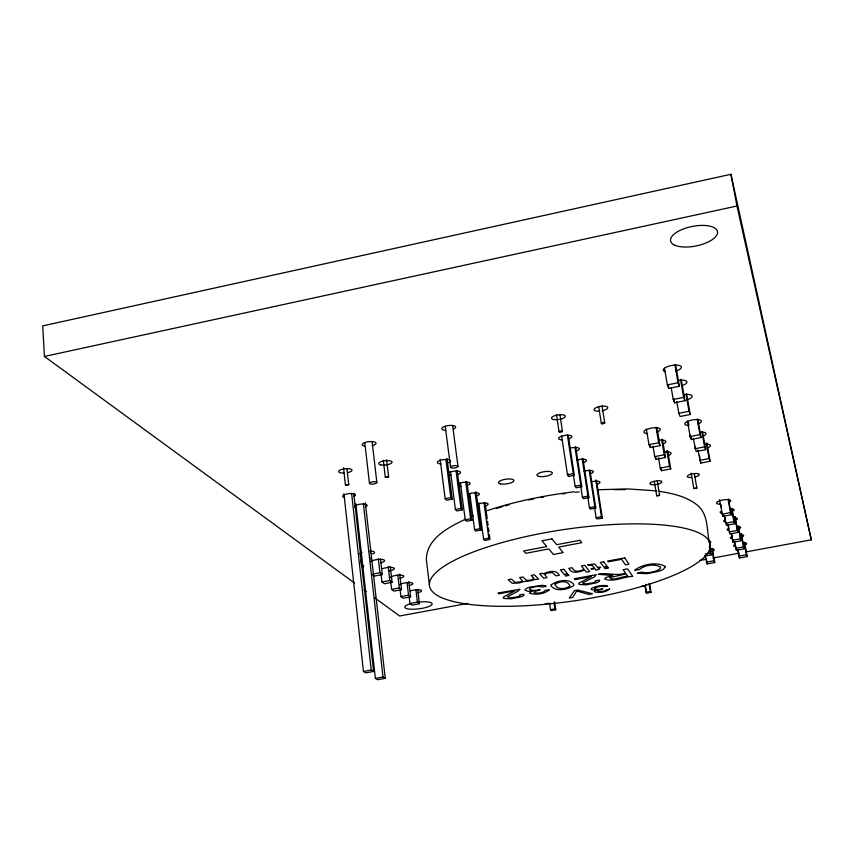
<?xml version="1.0" encoding="UTF-8"?>
<svg xmlns="http://www.w3.org/2000/svg" width="854" height="854" viewBox="0 0 854 854"><rect width="100%" height="100%" fill="white"/><g stroke="black" fill="none" stroke-linecap="round" stroke-linejoin="round"><path stroke-width="1.28" d="M693.864 488.595L696.832 488.029L693.864 488.595L691.185 473.095M345.422 485.029L348.72 484.656L345.422 485.029L343.522 467.821M385.282 477.119L388.591 476.745L385.282 477.119L383.297 460.242M465.622 519.189C448.969 526.982 426.253 538.447 426.349 559.829L429.413 584.627M471.173 516.734L473.394 515.752M487.442 510.564C515.688 501.245 544.959 495.331 574.464 491.776M745.745 551.951L811.3 539.824L730.928 174.291L42.7 325.897L44.44 356.449L354.421 582.962M44.44 356.449L736.981 206.006L730.928 174.291M667.358 384.919L678.033 382.763L679.389 386.286L668.767 388.421L667.358 384.919L664.497 368.266M673.219 399.458L683.648 397.377L684.94 400.718L674.564 402.8L673.219 399.458L671.212 387.823M678.813 413.315L688.997 411.286L690.224 414.489L680.094 416.496L678.813 413.315L676.784 401.551M648.965 444.656L658.669 442.746L660.003 445.639L650.353 447.528L648.965 444.656L646.371 429.071M690.171 436.554L699.949 434.633L701.07 437.568L691.345 439.479L690.171 436.554L687.449 420.937M654.73 456.612L664.22 454.766L665.501 457.52L656.053 459.367L654.73 456.612L653.022 446.428M695.049 448.734L704.614 446.866L705.682 449.674L696.17 451.531L693.256 438.529M445.169 498.693L450.827 497.583L452.268 499.131L446.631 500.23L445.169 498.693L440.12 459.281M567.483 474.792L573.269 473.66L574.336 475.304L568.572 476.425L567.483 474.792L561.612 435.924M660.238 468.067L669.536 466.252L670.753 468.899L661.498 470.693L660.238 468.067L658.498 457.733M699.704 460.391L709.076 458.577L710.101 461.267L700.782 463.071L697.889 450.037M455.417 509.486L460.957 508.418L462.334 509.891L456.815 510.959L455.417 509.486L450.474 471.333M575.116 486.225L580.773 485.125L581.798 486.695L576.162 487.794L575.116 486.225L573.536 475.859M465.216 519.808L470.629 518.762L471.952 520.182L466.551 521.218L465.216 519.808L460.37 482.884M582.417 497.167L587.958 496.099L588.94 497.604L583.421 498.661L582.417 497.167L580.827 486.78M474.6 529.693L479.905 528.679L481.176 530.035L475.881 531.049L474.6 529.693L469.796 493.473M589.42 507.66L594.854 506.614L595.793 508.055L590.381 509.091L589.42 507.66L587.819 497.241M478.72 502.814L483.599 539.173L488.798 538.18L490.015 539.482M594.512 507.244L596.124 517.695L601.44 516.681L602.348 518.058L598.11 518.869M488.723 539.728L484.826 540.475L483.599 539.173M363.815 565.764L361.488 566.202L363.153 567.483M373.059 574.016L379.902 572.724L382.282 574.582L374.319 576.087L372.718 574.849M722.036 514.204L730.458 512.613L731.291 514.781L722.89 516.371L719.474 499.793M381.951 581.969L389.798 580.485L392.082 582.279L384.268 583.752L381.951 581.969L381.076 574.315M725.633 523.235L733.896 521.677L734.696 523.769L726.455 525.317L724.256 515.506M391.623 589.42L399.33 587.979L401.54 589.698L393.854 591.139L391.623 589.42L390.716 581.595M729.092 531.925L737.215 530.409L737.973 532.426L729.892 533.931L727.736 524.335M400.942 596.604L408.532 595.185L410.646 596.861L403.099 598.27L400.942 596.604L400.184 590.189M732.422 540.304L740.397 538.821L741.133 540.763L733.191 542.237L731.27 533.835M409.941 603.532L417.392 602.155L419.442 603.757L412.023 605.144L409.941 603.532L409.151 596.967M705.201 554.032L710.389 553.061L711.233 554.908L704.774 556.103M735.646 548.385L743.471 546.923L744.186 548.802L736.383 550.243L734.504 542.012M467.8 603.383L399.629 616.001L374.874 597.907M699.864 560.438L706.418 559.231M712.973 558.014L739.19 553.168M706.279 562.167L713.933 560.758L714.745 562.53L707.123 563.939L705.148 555.655M738.742 556.167L746.439 554.748L747.133 556.552L739.457 557.972L737.578 549.645M545.033 603.906L548.396 603.287M641.813 586.122L646.382 585.278L645.72 584.275M550.499 609.671L554.919 608.87L555.794 609.788L551.385 610.599L550.499 609.671L549.581 603.244M645.891 592.217L650.385 591.395L651.026 592.377L646.542 593.188L644.845 585.748M343.927 493.772L363.452 671.457L371.244 670.048L373.604 671.447L353.727 493.366M373.604 671.447L365.832 672.845L363.452 671.457M355.83 503.711L375.365 678.386L382.998 677.009L385.261 678.343L365.32 502.803M385.261 678.343L377.649 679.709L375.365 678.386M597.565 489.769L627.498 488.894L656.854 490.911M659.267 491.328C672.888 493.441 687.16 496.59 697.974 505.707C709.514 515.869 706.183 533.067 710.325 546.368A141.892 36.017 -8.4 0 1 497.391 606.255A141.892 36.017 -8.4 0 1 501.917 542.621A141.892 36.017 -8.4 0 1 710.325 546.368M364.114 590.039L366.259 591.619M654.324 481.56L656.683 495.736L658.349 495.843L659.619 495.171L657.249 480.983M659.619 495.171L656.683 495.736M596.124 517.695L597.042 519.072M736.981 206.006L811.3 539.824M744.539 542.247L747.133 556.552M744.314 542.995L746.439 554.748M741.432 533.569L744.186 548.802M741.176 534.188L743.471 546.923M738.582 526.566L741.133 540.763M738.069 525.872L740.397 538.821M735.145 516.681L737.973 532.426M734.707 516.478L737.215 530.409M731.931 508.376L734.696 523.769M731.59 508.792L733.896 521.677M738.059 550.168L739.457 557.972M728.473 499.12L731.291 514.781M728.11 499.505L730.458 512.613M735.251 543.902L736.383 550.243M731.814 534.497L732.273 537.081M732.732 539.664L733.191 542.237M728.483 526.064L728.953 528.69M725.089 517.62L725.548 520.193M720.808 504.629L721.267 507.233M722.431 513.756L722.89 516.371M706.899 443.215L710.101 461.267M706.322 443.034L709.076 458.577M702.543 431.889L705.682 449.674M701.903 431.548L704.614 446.866M697.878 419.421L701.07 437.568M697.195 419.004L699.949 434.633M699.426 455.342L699.874 457.915M700.333 460.498L700.782 463.071M686.584 393.662L690.224 414.489M686.029 394.292L688.997 411.286M712.247 548.257L714.745 562.53M711.884 549.026L713.933 560.758M681.343 380.126L684.94 400.718M688.409 422.634L688.858 425.228M690.897 436.885L691.345 439.479M680.489 379.261L683.648 397.377M709.909 547.307L711.233 554.908M709.279 546.709L710.389 553.061M675.61 364.605L679.389 386.286M694.355 473.821L696.832 488.029M674.916 364.818L678.033 382.763M706.226 558.751L707.123 563.939M673.902 398.935L674.564 402.8M668.095 384.481L668.767 388.421M667.7 450.891L670.753 468.899M666.899 450.752L669.536 466.252M662.394 439.159L665.501 457.52M661.636 439.479L664.22 454.766M656.95 427.534L660.003 445.639M656.043 427.16L658.669 442.746M661.071 468.12L661.498 470.693M655.605 456.741L656.053 459.367M649.915 444.945L650.353 447.528M649.552 583.335L651.026 592.377M649.125 583.634L650.385 591.395M645.496 586.741L646.542 593.188M602.017 405.831L604.717 422.815M598.665 406.504L601.355 423.488M596.444 480.247L602.348 518.058M595.74 480.076L601.44 516.681M589.943 470.373L595.793 508.055M589.196 470.138L594.854 506.614M582.951 458.715L588.94 497.604M582.161 458.417L587.958 496.099M575.66 446.589L581.798 486.695M575.02 447.507L580.773 485.125M568.241 435.241L574.336 475.304M567.355 434.782L573.269 473.66M559.893 414.457L562.455 431.398A1.719 0.566 -8.6 0 1 559.797 432.188A1.719 0.566 -8.6 0 1 560.01 431.174A1.719 0.566 -8.6 0 1 562.455 431.398M568.177 473.842L568.572 476.425M556.509 414.83L559.06 431.782M554.641 601.878L555.794 609.788M553.99 602.433L554.919 608.87M485.115 503.209L487.218 518.752M487.559 521.346L488.093 525.231M488.435 527.825L488.968 531.711M489.31 534.305L489.844 538.191M484.058 503.113L488.798 538.18M476.052 491.755L481.176 530.035M475.059 492.438L479.905 528.679M466.903 482.019L471.952 520.182M465.75 481.816L470.629 518.762M452.609 425.473L457.99 466.401A3.747 1.185 -7.4 0 1 452.364 468.067A3.747 1.185 -7.4 0 1 452.46 465.996A3.747 1.185 -7.4 0 1 457.99 466.401M457.178 470.511L462.334 509.891M456.132 471.557L460.957 508.418M445.233 426.285L450.549 467.245M447.016 458.502L452.268 499.131M445.905 459.473L450.827 497.583M417.702 589.345L419.442 603.757M415.962 590.317L417.392 602.155M408.81 581.521L410.646 596.861M406.995 582.353L408.532 595.185M386.595 459.868L388.591 476.745M399.693 574.101L401.54 589.698M397.793 574.923L399.33 587.979M390.235 566.415L392.082 582.279M388.164 566.448L389.798 580.485M372.13 441.742L376.86 482.489A3.726 1.164 -6.5 0 1 371.405 484.111A3.726 1.164 -6.5 0 1 371.212 482.115A3.726 1.164 -6.5 0 1 376.86 482.489M380.489 559.06L382.282 574.582M378.269 558.441L379.902 572.724M364.775 442.564L369.451 483.321M370.305 550.798L370.604 553.424M371.052 557.374L371.49 561.324M363.377 503.582L382.998 677.009M360.014 552.997L360.463 556.957M360.751 559.594L361.349 564.878M351.592 493.366L371.244 670.048M346.959 468.782L348.72 484.656M418.385 602.134A13.792 3.363 -7.1 0 1 431.451 605.048A13.792 3.363 -7.1 0 1 410.144 609.169A13.792 3.363 -7.1 0 1 410.881 603.586M720.691 504.148A7.238 1.986 -9.9 0 1 717.093 502.067A7.238 1.986 -9.9 0 1 726.551 499.537A7.238 1.986 -9.9 0 1 730.117 501.618M721.491 513.126A7.11 1.911 -9.9 0 1 720.765 511.322M730.053 508.845A7.11 1.911 -9.9 0 1 733.543 510.841M725.003 521.954A6.971 1.836 -9.9 0 1 724.309 520.214M733.437 517.802A6.971 1.836 -9.9 0 1 736.842 519.723M736.692 526.438A6.853 1.772 -9.9 0 1 740.61 527.27A6.853 1.772 -9.9 0 1 737.792 529.352M728.398 530.451A6.853 1.772 -9.9 0 1 727.725 528.775M731.664 538.66A6.725 1.708 -9.8 0 1 731.013 537.038M739.831 534.753A6.725 1.708 -9.8 0 1 743.087 536.525M709.46 541.062A6.693 1.697 -9.6 0 1 710.186 542.664M742.852 542.792A6.608 1.644 -9.8 0 1 746.62 543.539A6.608 1.644 -9.8 0 1 743.877 545.503M734.814 546.571A6.608 1.644 -9.8 0 1 734.194 545.012M710.389 548.823A6.576 1.644 -9.5 0 1 714.222 549.56A6.576 1.644 -9.5 0 1 711.606 551.492M343.938 473.105A6.736 2.146 -6.2 0 1 339.7 470.244A6.736 2.146 -6.2 0 1 350.663 469.017A6.736 2.146 -6.2 0 1 347.386 472.71M598.494 411.222A6.992 2.349 -9.1 0 1 595.612 407.87A6.992 2.349 -9.1 0 1 606.906 406.621A6.992 2.349 -9.1 0 1 602.049 410.827M558.527 419.527A6.96 2.327 -8.6 0 1 552.175 417.008A6.96 2.327 -8.6 0 1 563.853 415.023A6.96 2.327 -8.6 0 1 559.712 419.335M655.68 484.56A6.095 1.772 -9.4 0 1 650.599 482.681A6.095 1.772 -9.4 0 1 660.836 480.973A6.095 1.772 -9.4 0 1 656.705 484.389M690.907 477.557A6.127 1.783 -9.8 0 1 688.644 475.091A6.127 1.783 -9.8 0 1 698.326 473.735A6.127 1.783 -9.8 0 1 695.007 476.98M665.149 371.736A9.202 3.213 -10.1 0 1 667.454 366.644A9.202 3.213 -10.1 0 1 680.392 365.864A9.202 3.213 -10.1 0 1 675.781 371.095M678.076 380.393A8.988 3.064 -10.1 0 1 686.467 381.194A8.988 3.064 -10.1 0 1 683.403 385.143M683.563 394.719A8.775 2.925 -10.1 0 1 692.018 395.786A8.775 2.925 -10.1 0 1 686.755 399.918M477.973 504.106A6.106 1.793 -7.7 0 1 487.196 503.284A6.106 1.793 -7.7 0 1 484.528 506.273M479.457 506.849A6.106 1.793 -7.7 0 1 477.76 506.689M468.899 493.943A6.234 1.868 -7.6 0 1 477.653 492.939A6.234 1.868 -7.6 0 1 477.439 495.63M470.458 496.804A6.234 1.868 -7.6 0 1 468.729 496.622M457.765 484.41A6.362 1.943 -7.5 0 1 467.992 482.254A6.362 1.943 -7.5 0 1 466.391 485.712M461.096 486.321A6.362 1.943 -7.5 0 1 459.313 486.129M449.578 472.273A6.501 2.028 -7.4 0 1 458.715 471.237A6.501 2.028 -7.4 0 1 458.587 474.151M451.318 475.379A6.501 2.028 -7.4 0 1 449.482 475.187M441.102 463.957A6.651 2.124 -7.3 0 1 438.315 461.213A6.651 2.124 -7.3 0 1 448.04 459.559A6.651 2.124 -7.3 0 1 448.531 462.697M561.996 439.927A6.725 2.178 -8.7 0 1 559.818 437.024A6.725 2.178 -8.7 0 1 569.725 435.337A6.725 2.178 -8.7 0 1 569.554 438.646M569.522 448.393A6.576 2.082 -8.7 0 1 578.137 447.784A6.576 2.082 -8.7 0 1 577.069 450.752M576.909 460.092A6.437 1.986 -8.8 0 1 585.342 459.495A6.437 1.986 -8.8 0 1 584.253 462.345M583.987 471.301A6.298 1.911 -8.8 0 1 592.228 470.703A6.298 1.911 -8.8 0 1 591.139 473.447M592.783 481.549A6.17 1.825 -8.8 0 1 599.369 481.656A6.17 1.825 -8.8 0 1 597.736 484.09M688.58 425.559A8.412 2.679 -10.1 0 1 686.723 421.833A8.412 2.679 -10.1 0 1 699.116 419.741A8.412 2.679 -10.1 0 1 698.038 423.958M647.738 433.64A8.359 2.669 -9.6 0 1 645.613 429.978A8.359 2.669 -9.6 0 1 657.943 427.897A8.359 2.669 -9.6 0 1 657.153 432.039M701.113 432.092A8.23 2.562 -10 0 1 705.938 433.416A8.23 2.562 -10 0 1 702.703 436.319M691.388 437.59A8.23 2.562 -10 0 1 690.427 435.166M658.744 440.173A8.177 2.551 -9.6 0 1 665.319 440.845A8.177 2.551 -9.6 0 1 663.707 443.728M705.639 444.101A8.049 2.455 -10 0 1 710.357 445.361A8.049 2.455 -10 0 1 707.165 448.147M694.58 448.446A8.049 2.455 -10 0 1 695.167 447.08M664.166 451.969A8.006 2.445 -9.6 0 1 670.796 452.769A8.006 2.445 -9.6 0 1 667.977 455.801M344.738 497.498A6.448 1.975 -6.3 0 1 344.322 494.733A6.448 1.975 -6.3 0 1 353.385 493.708A6.448 1.975 -6.3 0 1 353.78 496.473M356.641 507.842A6.309 1.889 -6.4 0 1 356.289 505.184A6.309 1.889 -6.4 0 1 365.16 504.17A6.309 1.889 -6.4 0 1 365.48 506.828M445.745 430.384A7.024 2.37 -7.3 0 1 442.82 427.299A7.024 2.37 -7.3 0 1 453.1 425.538A7.024 2.37 -7.3 0 1 453.591 429.039M364.38 446.162A6.981 2.327 -6.4 0 1 364.626 442.639A6.981 2.327 -6.4 0 1 374.906 442.105A6.981 2.327 -6.4 0 1 372.237 445.756M410.454 590.904A6.576 1.655 -7.1 0 1 420.435 589.933A6.576 1.655 -7.1 0 1 417.905 592.697M399.8 584.723A6.693 1.708 -7 0 1 410.454 582.588A6.693 1.708 -7 0 1 409.119 585.62M390.481 577.336A6.821 1.772 -6.9 0 1 401.305 575.148A6.821 1.772 -6.9 0 1 400.003 578.286M382.517 568.647A6.949 1.836 -6.8 0 1 393.406 567.739A6.949 1.836 -6.8 0 1 389.456 570.92M370.775 561.729A7.078 1.911 -6.7 0 1 381.984 559.434A7.078 1.911 -6.7 0 1 380.756 562.797M370.156 551.043A7.216 1.975 -6.6 0 1 372.59 553.979M360.356 553.477A7.216 1.975 -6.6 0 1 362.096 552.378M496.345 508.525A128.463 35.153 -8.4 0 1 502.686 506.603M505.28 505.856A128.463 35.153 -8.4 0 1 508.931 504.842M528.775 499.985A128.463 35.153 -8.4 0 1 533.697 498.939M541.148 497.466A128.463 35.153 -8.4 0 1 543.656 496.996M562.679 493.911A128.463 35.153 -8.4 0 1 565.241 493.559M575.415 492.299A128.463 35.153 -8.4 0 1 579.215 491.883M613.909 489.684A128.463 35.153 -8.4 0 1 624.968 489.652M551.161 584.873L551.097 585.951C556.36 592.249 567.75 589.676 573.707 585.492L573.824 584.414C568.679 577.987 557.043 580.592 551.161 584.873M583.079 582.727L583.036 583.335L585.481 583.922L592.729 582.876A5.775 1.409 -8.5 0 0 595.462 581.51L595.43 580.805L599.625 580.133L599.327 581.232A8.818 2.146 -8.5 0 1 596.37 582.812L586.399 584.841L579.428 584.467A10.056 2.455 -8.5 0 1 578.991 583.079L591.31 576.61L575.126 579.631L574.39 578.745L596.252 574.678L594.384 576.898L583.079 582.727M533.697 578.243L532.416 579.503A4.91 1.228 -8 0 1 528.412 580.368L526.288 580.186L522.936 576.941L519.648 577.56L522.349 580.752A4.355 1.089 -8 0 1 520.438 581.852L515.122 582.417L511.45 579.097L508.194 579.706L512.208 583.271L518.549 583.036A6.811 1.697 -7.9 0 0 522.84 581.734L529.907 580.912A6.992 1.751 -8 0 0 534.284 579.599L538.564 579.183L534.487 574.774L531.188 575.393L533.697 578.243M665.234 566.832L663.441 569.287A13.632 3.341 -9 0 1 659.491 571.048L647.161 573.685L637.351 573.215L641.493 572.191C647.759 573.493 655.039 572.308 660.334 568.732L660.473 567.077C654.442 563.448 644.439 565.081 639.272 569.671L634.703 570.237C642.496 564.238 656.011 561.622 665.01 566.223L665.234 566.832M544.574 574.283L546.944 577.614L543.678 578.222L539.653 573.803L542.61 573.258L543.197 573.909C548.087 571.7 556.2 568.988 559.338 575.297L556.061 575.906L552.282 572.522L547.222 573.087L544.574 574.283M549.037 589.794L548.941 590.295C543.784 594.064 535.917 594.95 529.832 593.349A7.045 1.708 -8.1 0 1 531.209 591.705L532.896 591.085L527.836 591.31L524.858 589.965L526.651 588.278L529.704 587.125L541.617 585.385A9.917 2.423 -8.1 0 1 545.482 585.887L546.24 586.26L542.333 587.125L540.795 586.645A5.967 1.462 -8.1 0 0 534.593 586.89C522.52 589.506 535.106 591.865 539.76 589.239L540.048 590.093C526.149 592.655 540.294 594.864 544.724 591.064L544.916 590.37L549.037 589.794M555.217 584.179L555.1 584.809C557.502 590.167 565.636 589.036 569.607 586.218L569.789 585.566C567.558 580.047 559.146 581.286 555.217 584.179M519.776 589.303L518.026 591.117L507.489 596.775L510.126 597.907L517.321 596.882A5.732 1.388 -7.9 0 0 519.872 595.548L519.723 594.875L523.886 594.213L523.769 595.27A8.753 2.124 -7.9 0 1 521.015 596.807L511.226 598.803L504.063 598.462A9.981 2.413 -7.9 0 1 503.401 597.127L514.845 590.861L498.896 593.829L498.01 592.986L519.776 589.303M583.688 568.945L583.56 569.383C580.026 571.465 574.027 572.724 572.148 567.718L568.828 568.337C571.796 574.71 579.717 571.881 584.659 569.97L586.41 572.18L589.698 571.561L584.798 565.337L581.478 565.967L583.688 568.945M609.553 589.004C605.945 592.516 599.102 592.975 594.373 591.811A5.54 1.324 -8.6 0 1 595.612 590.52L596.978 590.029C582.033 590.242 600.084 584.574 604.312 585.545A7.793 1.868 -8.6 0 1 607.237 585.94L607.77 586.228L603.543 586.538A4.686 1.121 -8.6 0 0 598.761 586.719C589.281 588.694 598.451 590.69 602.465 588.566L602.593 589.239C591.587 591.267 602.38 592.986 606.094 590.007L609.553 589.004M605.112 578.393L605.102 579.226C613.983 582.311 623.804 576.567 632.761 576.375L627.551 568.839L623.142 569.661L625.512 573.034C616.535 576.525 607.215 572.127 598.248 574.304L612.852 575.479L607.461 576.994A8.273 2.018 -8.7 0 0 605.123 578.393M576.696 590.979L572.714 597.437L569.298 598.078L574.422 590.68L577.912 590.039L592.516 593.786L588.865 594.459L576.696 590.979M609.948 577.571C611.763 581.777 624.221 575.436 627.85 576.365L626.121 573.899L609.948 577.571M599.028 569.138L596.103 570.205L594.896 568.647L591.587 569.266L591.128 568.668L594.448 568.049L592.409 565.401L587.584 564.825L594.64 563.982L597.736 567.44L600.159 566.981L600.608 567.579L598.184 568.027L599.028 569.138M551.972 538.874L541.948 540.785L546.795 546.571L523.641 550.969L525.744 553.317L548.791 548.941L553.424 554.47L563.16 552.634L558.633 547.072L581.82 542.674L580.005 540.262L556.691 544.692L551.972 538.874M563.757 569.287L560.438 569.906L564.248 574.379L567.536 573.76L563.757 569.287M603.757 561.783L600.415 562.412L603.821 566.981L607.119 566.362L603.757 561.783M624.69 557.865L607.642 561.057L608.187 561.815L621.595 559.295L625.448 564.889L629.014 564.216L624.69 557.865M568.22 574.582L564.953 575.19L565.679 576.055L568.945 575.436L568.22 574.582M607.738 567.195L604.44 567.814L605.091 568.689L608.39 568.07L607.738 567.195M675.012 245.301A23.923 9.949 -11.3 0 0 715.556 236.782A23.923 9.949 -11.3 0 0 691.559 226.577A23.923 9.949 -11.3 0 0 675.012 245.301M538.81 476.393A7.814 2.391 -8.4 0 0 551.962 473.831A7.814 2.391 -8.4 0 0 543.133 471.867A7.814 2.391 -8.4 0 0 538.81 476.393M500.529 483.887A7.793 2.37 -7.9 0 0 513.585 481.346A7.793 2.37 -7.9 0 0 504.565 479.425A7.793 2.37 -7.9 0 0 500.529 483.887M380.799 464.896A6.747 2.167 -6.6 0 0 391.943 462.676A6.747 2.167 -6.6 0 0 383.563 460.936A6.747 2.167 -6.6 0 0 380.799 464.896M602.049 423.755A1.729 0.566 -9.1 0 0 604.739 422.965A1.729 0.566 -9.1 0 0 602.326 422.73A1.729 0.566 -9.1 0 0 602.049 423.755"/></g></svg>
